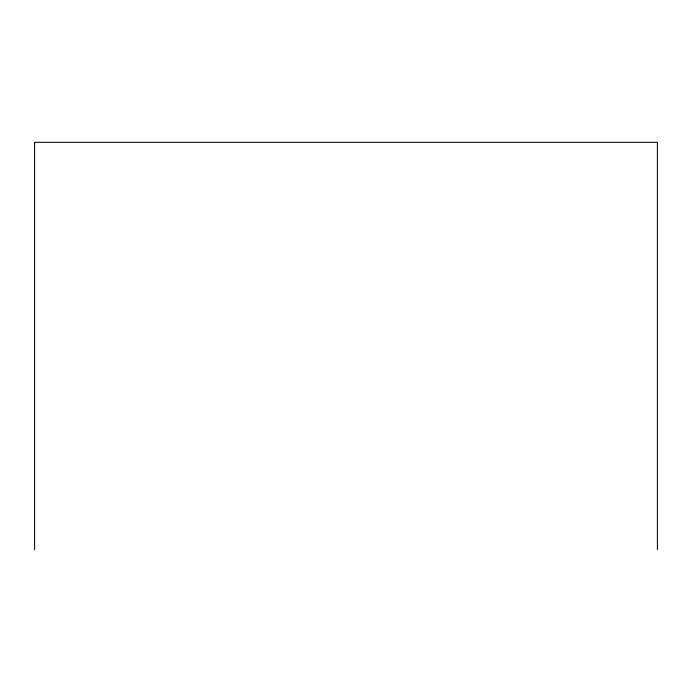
<?xml version="1.0" encoding="UTF-8"?>
<svg xmlns="http://www.w3.org/2000/svg" width="692" height="692" viewBox="0 0 692 692"><rect width="100%" height="100%" fill="white"/><g stroke="black" fill="none" stroke-linecap="round" stroke-linejoin="round"><path stroke-width="1.04" d="M657.4 549.682L657.4 142.318L34.6 142.318L34.6 549.682"/></g></svg>
